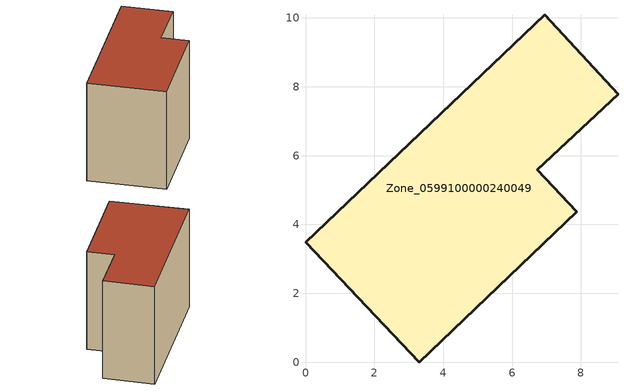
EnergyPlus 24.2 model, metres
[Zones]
Zone_0599100000240049
 floor ground (C_G): 3.3,0 0,3.48 6.95,10.09 9.08,7.79 6.73,5.59 7.88,4.37 z0
 wall outside (C_F): 9.08,7.79 6.95,10.09 0,3.48 3.3,0 7.88,4.37 6.73,5.59 9.08,7.79 z0:6.5
 roof outside (C_R): 7.88,4.37 6.73,5.59 9.08,7.79 6.95,10.09 0,3.48 3.3,0 z6.5
[BUILDING]
Pand.0599100000240049: North Axis=0; Terrain=City; Loads Convergence Tolerance Value=0.04; Temperature Convergence Tolerance Value=0.4; Solar Distribution=FullExterior; Maximum Number of Warmup Days=25; Minimum Number of Warmup Days=1
[Site:Location]
Rotterdam.The.Hague.AP_ZH_NLD Design_Conditions: Latitude=51.96; Longitude=4.45; Time Zone=1; Elevation=-4.5
[SITE:GROUNDTEMPERATURE:BUILDINGSURFACE]
18, 18, 18, 18, 18, 18, 18, 18, 18, 18, 18, 18
[MATERIAL] Thermal Absorptance=0.9; Solar Absorptance=0.7; Visible Absorptance=0.7
Name | Roughness | Thickness | Conductivity | Density | Specific Heat
G.TC.1946 | MediumSmooth | 0.15 | 1 | 540 | 1210
F.TC.1946 | Rough | 0.3 | 0.857143 | 1920 | 840
R.TC.1946 | MediumRough | 0.2 | 0.909091 | 1500 | 1000
[CONSTRUCTION]
C_G: G.TC.1946
C_F: F.TC.1946
C_R: R.TC.1946
[ZONE]
Zone_0599100000240049: Type=1; Multiplier=1; Ceiling Height=Autocalculate; Volume=Autocalculate; Floor Area=autocalculate; Part of Total Floor Area=Yes
[ZONEINFILTRATION:DESIGNFLOWRATE]
Infil_Zone_0599100000240049: Zone or ZoneList or Space or SpaceList=Zone_0599100000240049; Schedule=AlwaysOn; Design Flow Rate Calculation Method=Flow/Area; Flow Rate per Floor Area=0.003; Constant Term Coefficient=1; Temperature Term Coefficient=0; Velocity Term Coefficient=0; Velocity Squared Term Coefficient=0
[HVACTEMPLATE:ZONE:IDEALLOADSAIRSYSTEM]
Zone_0599100000240049: Maximum Heating Supply Air Temperature=50; Minimum Cooling Supply Air Temperature=13; Maximum Heating Supply Air Humidity Ratio=0.0156; Minimum Cooling Supply Air Humidity Ratio=0.0077; Heating Limit=NoLimit; Cooling Limit=NoLimit; Dehumidification Control Type=ConstantSensibleHeatRatio; Cooling Sensible Heat Ratio=0.7; Dehumidification Setpoint=60; Humidification Control Type=None; Humidification Setpoint=30; Outdoor Air Method=None; Outdoor Air Flow Rate per Person=0.00944; Outdoor Air Flow Rate per Zone Floor Area=0; Outdoor Air Flow Rate per Zone=0; Demand Controlled Ventilation Type=None; Outdoor Air Economizer Type=NoEconomizer; Heat Recovery Type=None; Sensible Heat Recovery Effectiveness=0.7; Latent Heat Recovery Effectiveness=0.65
[ZONECONTROL:THERMOSTAT]
ThermostatControl_Zone_0599100000240049: Zone or ZoneList=Zone_0599100000240049; Control Type Schedule=DualSetpointControlType; Control 1=Thermostat_Zone_0599100000240049; Temperature Difference Between Cutout And Setpoint=0
[THERMOSTATSETPOINT:DUALSETPOINT]
Thermostat_Zone_0599100000240049: Heating Setpoint Temperature Schedule=HeatingSetpoint_Zone_0599100000240049; Cooling Setpoint Temperature Schedule=CoolingSetpoint_Zone_0599100000240049
[SCHEDULE:COMPACT]
HeatingSetpoint_Zone_0599100000240049: Through: 12/31, For: AllDays, Until: 24:00, 21
CoolingSetpoint_Zone_0599100000240049: Through: 12/31, For: AllDays, Until: 24:00, 24
DualSetpointControlType: Through: 12/31, For: AllDays, Until: 24:00, 4
AlwaysOn: Through: 12/31, For: AllDays, Until: 24:00, 1
